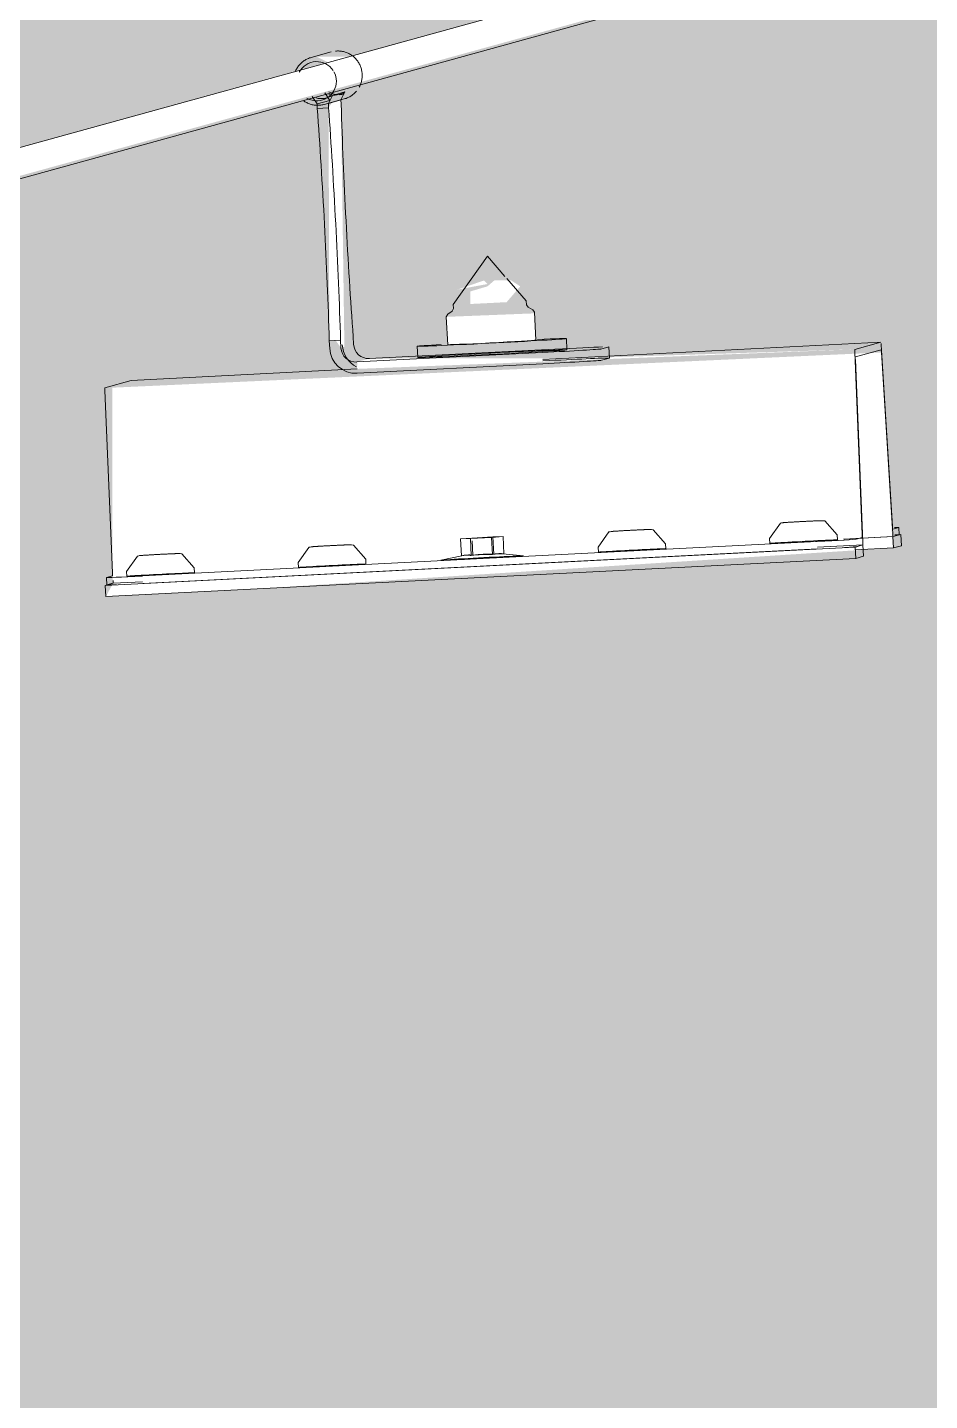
# Model space of a CAD drawing. Header units: millimetres. Extents: x 4237772 to 4686020, y -673 to 29459.
# Drawn here: x 4294176 to 4294416, y 10424.9 to 10790.5 of the extents above; entities that cross this region are included whole.
import ezdxf

# ---------------------------------------------------------------- set-up
doc = ezdxf.new("R2010")
doc.units = ezdxf.units.MM
doc.layers.add('A-ROOF-PATT', color=132, linetype='Continuous', lineweight=5)
doc.layers.add('Q-SPCQ', color=91, linetype='Continuous', lineweight=5)

# ---------------------------------------------------------------- blocks, each defined once
blk = doc.blocks.new('Static Line_Sayfa_Metal Deck_Pan Mount - Up to 15 _ pitch - Max 2 Users-1848369-SECTION - GRIDS C4-C5')
at = {"layer": 'Q-SPCQ'}
for p, q in [((4295948.37, 11248.74), (4293287.07, 10513.51)), ((4293289.2, 10505.8), (4295950.5, 11241.03)), ((4294256.82, 10784.01), (4294251.5, 10782.55)), ((4294258.22, 10784.24), (4294257.96, 10784.22)), ((4294251.75, 10772.15), (4294253.04, 10770.16)), ((4294253.04, 10770.16), (4294256.4, 10771.08)), ((4294254.96, 10770.01), (4294260.28, 10771.48)), ((4294256.4, 10771.08), (4294255.11, 10773.08)), ((4294256.04, 10770.31), (4294257.12, 10772.42)), ((4294256.04, 10770.31), (4294259.39, 10771.23)), ((4294257.12, 10772.42), (4294260.47, 10773.35)), ((4294260.47, 10773.35), (4294259.39, 10771.23)), ((4294259.39, 10771.23), (4294259.45, 10770.06)), ((4294253.04, 10770.16), (4294253.1, 10768.98)), ((4294253.1, 10768.98), (4294256.1, 10769.14)), ((4294256.1, 10769.14), (4294256.04, 10770.31)), ((4294289.3, 10716.72), (4294298.35, 10729.62)), ((4294303.05, 10724.21), (4294298.35, 10729.62)), ((4294308.68, 10717.72), (4294303.53, 10723.66)), ((4294289.36, 10715.7), (4294288.98, 10714.96)), ((4294289.3, 10716.72), (4294289.36, 10715.7)), ((4294308.73, 10716.7), (4294308.68, 10717.72)), ((4294308.73, 10716.7), (4294309.18, 10716.01)), ((4294310.44, 10715.36), (4294309.18, 10716.01)), ((4294287.42, 10713.46), (4294287.8, 10714.2)), ((4294287.42, 10713.46), (4294287.8, 10706.05)), ((4294288.98, 10714.96), (4294287.8, 10714.2)), ((4294310.89, 10714.67), (4294310.44, 10715.36)), ((4294311.27, 10707.26), (4294310.89, 10714.67)), ((4294259.29, 10707.22), (4294256.3, 10707.07)), ((4294256.3, 10707.07), (4294256.4, 10705.07)), ((4294259.39, 10705.23), (4294259.29, 10707.22)), ((4294262.64, 10708.15), (4294262.75, 10706.15)), ((4294266.94, 10702.36), (4294316.33, 10704.89)), ((4294279.69, 10705.63), (4294279.84, 10702.64)), ((4294403.1, 10706.73), (4294313.08, 10702.12)), ((4294319.54, 10704.68), (4294319.38, 10707.68)), ((4294328.58, 10704.9), (4294330.67, 10705.48)), ((4294330.84, 10702.49), (4294330.69, 10705.49)), ((4294403.1, 10706.73), (4294396.15, 10704.81)), ((4294396.32, 10702.83), (4294403.14, 10704.71)), ((4294406.2, 10657.7), (4294403.18, 10705.99)), ((4294312.98, 10703.96), (4294263.59, 10701.44)), ((4294316.49, 10701.89), (4294313.1, 10701.72)), ((4294328.73, 10701.91), (4294330.83, 10702.48)), ((4294396.15, 10704.05), (4294398.12, 10655.47)), ((4294398.29, 10653.49), (4294396.31, 10702.07)), ((4294403.22, 10703.97), (4294406.24, 10655.69)), ((4294263.68, 10699.6), (4294203.54, 10696.52)), ((4294263.74, 10698.44), (4294313.13, 10700.97)), ((4294196.59, 10694.6), (4294203.54, 10696.52)), ((4294198.56, 10645.26), (4294196.59, 10693.84)), ((4294407.86, 10657.4), (4294406.28, 10656.96)), ((4294407.97, 10655.41), (4294407.87, 10657.4)), ((4294206.54, 10644.46), (4294386.14, 10653.65)), ((4294294.24, 10654.57), (4294291.25, 10654.37)), ((4294291.25, 10654.37), (4294293.83, 10654.46)), ((4294291.48, 10649.83), (4294291.25, 10654.37)), ((4294293.83, 10654.46), (4294299.44, 10654.75)), ((4294293.83, 10654.46), (4294294.07, 10649.9)), ((4294299.85, 10654.86), (4294294.24, 10654.57)), ((4294294.28, 10653.83), (4294294.47, 10650.01)), ((4294299.44, 10654.75), (4294302.54, 10654.95)), ((4294299.44, 10654.75), (4294299.68, 10650.16)), ((4294302.54, 10654.95), (4294299.85, 10654.86)), ((4294299.85, 10654.86), (4294300.08, 10650.28)), ((4294302.54, 10654.95), (4294302.78, 10650.34)), ((4294373.46, 10654.45), (4294373.53, 10653.14)), ((4294391.51, 10654.07), (4294391.44, 10655.38)), ((4294406.28, 10654.94), (4294393.13, 10654.27)), ((4294393.33, 10654.28), (4294406.32, 10654.95)), ((4294398.12, 10654.71), (4294396.54, 10654.27)), ((4294408.38, 10655.52), (4294406.28, 10654.94)), ((4294406.28, 10654.94), (4294406.44, 10651.94)), ((4294406.32, 10654.95), (4294407.96, 10655.4)), ((4294408.53, 10652.52), (4294408.38, 10655.52)), ((4294196.66, 10641.95), (4294396.22, 10652.16)), ((4294206.64, 10642.46), (4294386.24, 10651.65)), ((4294291.53, 10649.84), (4294286, 10648.67)), ((4294307.93, 10649.8), (4294302.48, 10650.37)), ((4294327.82, 10652.12), (4294327.89, 10650.8)), ((4294345.87, 10651.73), (4294345.8, 10653.04)), ((4294398.32, 10652.74), (4294386.22, 10652.12)), ((4294398.32, 10652.74), (4294396.22, 10652.16)), ((4294396.22, 10652.16), (4294396.38, 10649.16)), ((4294396.26, 10651.42), (4294406.44, 10651.94)), ((4294396.64, 10652.27), (4294398.29, 10652.73)), ((4294398.47, 10649.74), (4294398.32, 10652.74)), ((4294406.44, 10651.94), (4294408.53, 10652.52)), ((4294196.82, 10638.96), (4294396.38, 10649.16)), ((4294220.41, 10645.31), (4294220.34, 10646.63)), ((4294248, 10648.04), (4294248.07, 10646.72)), ((4294266.04, 10647.65), (4294265.98, 10648.96)), ((4294294.52, 10649.15), (4294291.53, 10648.95)), ((4294291.53, 10648.95), (4294294.11, 10649.03)), ((4294294.11, 10649.03), (4294299.72, 10649.32)), ((4294300.13, 10649.43), (4294294.52, 10649.15)), ((4294299.72, 10649.32), (4294302.82, 10649.53)), ((4294302.82, 10649.53), (4294300.13, 10649.43)), ((4294396.38, 10649.16), (4294398.47, 10649.74)), ((4294196.66, 10641.95), (4294198.76, 10642.53)), ((4294196.97, 10644.06), (4294197.07, 10642.06)), ((4294196.98, 10644.06), (4294198.56, 10644.5)), ((4294198.73, 10642.52), (4294197.08, 10642.07)), ((4294206.62, 10642.93), (4294198.76, 10642.53)), ((4294202.36, 10645.7), (4294202.43, 10644.39)), ((4294196.82, 10638.96), (4294196.66, 10641.95))]:
    blk.add_line(p, q, dxfattribs=at)
at = {"layer": 'Q-SPCQ', "flags": 128}
for points in [[(4294251.5, 10782.55), (4294251.25, 10782.47), (4294251.01, 10782.39), (4294250.76, 10782.29), (4294250.52, 10782.19), (4294250.29, 10782.08), (4294250.06, 10781.95), (4294249.84, 10781.82), (4294249.62, 10781.68), (4294249.4, 10781.53), (4294249.2, 10781.37), (4294248.99, 10781.21), (4294248.8, 10781.03), (4294248.61, 10780.85), (4294248.43, 10780.67), (4294248.26, 10780.47), (4294248.1, 10780.27), (4294247.94, 10780.06), (4294247.8, 10779.84), (4294247.66, 10779.62), (4294247.53, 10779.4), (4294247.41, 10779.17), (4294247.3, 10778.93), (4294247.2, 10778.69)], [(4294264.26, 10774.63), (4294264.38, 10774.86), (4294264.49, 10775.1), (4294264.59, 10775.34), (4294264.68, 10775.58), (4294264.76, 10775.82), (4294264.83, 10776.07), (4294264.9, 10776.33), (4294264.95, 10776.58), (4294264.99, 10776.84), (4294265.02, 10777.1), (4294265.04, 10777.35), (4294265.05, 10777.61), (4294265.05, 10777.87), (4294265.04, 10778.13), (4294265.02, 10778.39), (4294264.99, 10778.65), (4294264.95, 10778.91), (4294264.9, 10779.16), (4294264.84, 10779.41), (4294264.77, 10779.66), (4294264.68, 10779.91), (4294264.59, 10780.15), (4294264.49, 10780.39), (4294264.38, 10780.63), (4294264.26, 10780.86), (4294264.13, 10781.08), (4294264, 10781.3), (4294263.85, 10781.52), (4294263.7, 10781.73), (4294263.53, 10781.93), (4294263.36, 10782.12), (4294263.18, 10782.31), (4294263, 10782.49), (4294262.8, 10782.67), (4294262.6, 10782.83), (4294262.4, 10782.99), (4294262.18, 10783.14), (4294261.97, 10783.28), (4294261.74, 10783.41), (4294261.51, 10783.54), (4294261.28, 10783.65), (4294261.04, 10783.75), (4294260.8, 10783.85), (4294260.55, 10783.93), (4294260.3, 10784.01), (4294260.05, 10784.07), (4294259.8, 10784.13), (4294259.54, 10784.17), (4294259.28, 10784.21), (4294259.02, 10784.23), (4294258.76, 10784.25), (4294258.5, 10784.25), (4294258.24, 10784.24), (4294258.22, 10784.24)], [(4294249.39, 10771.04), (4294249.6, 10770.89), (4294249.82, 10770.75), (4294250.04, 10770.62), (4294250.27, 10770.49), (4294250.51, 10770.38), (4294250.74, 10770.27), (4294250.99, 10770.18), (4294251.23, 10770.09), (4294251.48, 10770.02), (4294251.73, 10769.95), (4294251.99, 10769.9), (4294252.24, 10769.86), (4294252.5, 10769.82), (4294252.76, 10769.8), (4294253.02, 10769.78), (4294253.28, 10769.78), (4294253.54, 10769.79), (4294253.56, 10769.79)], [(4294260.28, 10771.48), (4294260.53, 10771.56), (4294260.78, 10771.64), (4294261.02, 10771.74), (4294261.26, 10771.84), (4294261.49, 10771.95), (4294261.72, 10772.08), (4294261.95, 10772.21), (4294262.17, 10772.35), (4294262.38, 10772.5), (4294262.59, 10772.65), (4294262.79, 10772.82), (4294262.98, 10772.99), (4294263.17, 10773.18), (4294263.35, 10773.36), (4294263.52, 10773.56)], [(4294253.56, 10769.79), (4294253.82, 10769.81), (4294254.08, 10769.84), (4294254.34, 10769.87), (4294254.6, 10769.92), (4294254.85, 10769.98), (4294254.96, 10770.01)], [(4294373.46, 10654.45), (4294376.35, 10658.51), (4294376.4, 10658.52)], [(4294391.44, 10655.38), (4294388.15, 10659.12), (4294387.68, 10659.17), (4294387.51, 10659.18), (4294387.4, 10659.18), (4294387.32, 10659.18), (4294387.24, 10659.18), (4294387.17, 10659.18), (4294387.09, 10659.18), (4294387.01, 10659.18), (4294386.93, 10659.18), (4294386.83, 10659.17), (4294386.74, 10659.17), (4294386.64, 10659.17), (4294386.53, 10659.16), (4294386.41, 10659.16), (4294386.29, 10659.15), (4294386.17, 10659.15), (4294386.03, 10659.14), (4294385.9, 10659.14), (4294385.75, 10659.13), (4294385.6, 10659.13), (4294385.45, 10659.12), (4294385.29, 10659.11), (4294385.13, 10659.11), (4294384.96, 10659.1), (4294384.79, 10659.09), (4294384.61, 10659.08), (4294384.43, 10659.07), (4294384.25, 10659.06), (4294384.06, 10659.06), (4294383.87, 10659.05), (4294383.68, 10659.04), (4294383.49, 10659.03), (4294383.29, 10659.02), (4294383.1, 10659.01), (4294382.9, 10659), (4294382.7, 10658.99), (4294382.5, 10658.98), (4294382.3, 10658.97), (4294382.1, 10658.96), (4294381.89, 10658.95), (4294381.69, 10658.94), (4294381.5, 10658.93), (4294381.3, 10658.92), (4294381.1, 10658.9), (4294380.91, 10658.89), (4294380.71, 10658.88), (4294380.52, 10658.87), (4294380.34, 10658.86), (4294380.15, 10658.85), (4294379.97, 10658.84), (4294379.79, 10658.83), (4294379.62, 10658.82), (4294379.45, 10658.81), (4294379.28, 10658.8), (4294379.12, 10658.79), (4294378.96, 10658.78), (4294378.81, 10658.78), (4294378.67, 10658.77), (4294378.53, 10658.76), (4294378.39, 10658.75), (4294378.26, 10658.74), (4294378.14, 10658.73), (4294378.02, 10658.73), (4294377.91, 10658.72), (4294377.8, 10658.71), (4294377.7, 10658.7), (4294377.61, 10658.7), (4294377.52, 10658.69), (4294377.44, 10658.68), (4294377.36, 10658.68), (4294377.29, 10658.67), (4294377.21, 10658.67), (4294377.14, 10658.66), (4294377.04, 10658.65), (4294376.92, 10658.63), (4294376.67, 10658.59), (4294376.4, 10658.52)], [(4294327.82, 10652.12), (4294330.71, 10656.18), (4294330.76, 10656.19)], [(4294345.8, 10653.04), (4294342.51, 10656.78), (4294342.04, 10656.84), (4294341.87, 10656.85), (4294341.76, 10656.85), (4294341.68, 10656.85), (4294341.6, 10656.85), (4294341.53, 10656.85), (4294341.45, 10656.85), (4294341.37, 10656.84), (4294341.29, 10656.84), (4294341.2, 10656.84), (4294341.1, 10656.84), (4294341, 10656.83), (4294340.89, 10656.83), (4294340.78, 10656.82), (4294340.65, 10656.82), (4294340.53, 10656.82), (4294340.4, 10656.81), (4294340.26, 10656.8), (4294340.11, 10656.8), (4294339.97, 10656.79), (4294339.81, 10656.79), (4294339.65, 10656.78), (4294339.49, 10656.77), (4294339.32, 10656.76), (4294339.15, 10656.76), (4294338.97, 10656.75), (4294338.79, 10656.74), (4294338.61, 10656.73), (4294338.43, 10656.72), (4294338.24, 10656.71), (4294338.04, 10656.7), (4294337.85, 10656.69), (4294337.66, 10656.68), (4294337.46, 10656.67), (4294337.26, 10656.66), (4294337.06, 10656.65), (4294336.86, 10656.64), (4294336.66, 10656.63), (4294336.46, 10656.62), (4294336.26, 10656.61), (4294336.06, 10656.6), (4294335.86, 10656.59), (4294335.66, 10656.58), (4294335.46, 10656.57), (4294335.27, 10656.56), (4294335.07, 10656.55), (4294334.88, 10656.54), (4294334.7, 10656.53), (4294334.51, 10656.52), (4294334.33, 10656.51), (4294334.15, 10656.5), (4294333.98, 10656.49), (4294333.81, 10656.48), (4294333.64, 10656.47), (4294333.48, 10656.46), (4294333.33, 10656.45), (4294333.17, 10656.44), (4294333.03, 10656.43), (4294332.89, 10656.42), (4294332.75, 10656.42), (4294332.62, 10656.41), (4294332.5, 10656.4), (4294332.38, 10656.39), (4294332.27, 10656.38), (4294332.16, 10656.38), (4294332.07, 10656.37), (4294331.97, 10656.36), (4294331.88, 10656.36), (4294331.8, 10656.35), (4294331.72, 10656.34), (4294331.65, 10656.34), (4294331.57, 10656.33), (4294331.5, 10656.32), (4294331.41, 10656.31), (4294331.28, 10656.3), (4294331.03, 10656.25), (4294330.76, 10656.19)], [(4294220.34, 10646.63), (4294217.05, 10650.37), (4294216.58, 10650.42), (4294216.41, 10650.43), (4294216.3, 10650.43), (4294216.22, 10650.43), (4294216.14, 10650.43), (4294216.07, 10650.43), (4294215.99, 10650.43), (4294215.91, 10650.43), (4294215.83, 10650.42), (4294215.73, 10650.42), (4294215.64, 10650.42), (4294215.54, 10650.42), (4294215.43, 10650.41), (4294215.31, 10650.41), (4294215.19, 10650.4), (4294215.07, 10650.4), (4294214.93, 10650.39), (4294214.8, 10650.39), (4294214.65, 10650.38), (4294214.5, 10650.37), (4294214.35, 10650.37), (4294214.19, 10650.36), (4294214.03, 10650.35), (4294213.86, 10650.35), (4294213.69, 10650.34), (4294213.51, 10650.33), (4294213.33, 10650.32), (4294213.15, 10650.31), (4294212.96, 10650.3), (4294212.77, 10650.29), (4294212.58, 10650.29), (4294212.39, 10650.28), (4294212.19, 10650.27), (4294212, 10650.26), (4294211.8, 10650.25), (4294211.6, 10650.24), (4294211.4, 10650.23), (4294211.2, 10650.22), (4294211, 10650.21), (4294210.79, 10650.2), (4294210.59, 10650.18), (4294210.4, 10650.17), (4294210.2, 10650.16), (4294210, 10650.15), (4294209.81, 10650.14), (4294209.61, 10650.13), (4294209.42, 10650.12), (4294209.23, 10650.11), (4294209.05, 10650.1), (4294208.87, 10650.09), (4294208.69, 10650.08), (4294208.52, 10650.07), (4294208.35, 10650.06), (4294208.18, 10650.05), (4294208.02, 10650.04), (4294207.86, 10650.03), (4294207.71, 10650.02), (4294207.57, 10650.01), (4294207.42, 10650.01), (4294207.29, 10650), (4294207.16, 10649.99), (4294207.04, 10649.98), (4294206.92, 10649.97), (4294206.81, 10649.97), (4294206.7, 10649.96), (4294206.6, 10649.95), (4294206.51, 10649.95), (4294206.42, 10649.94), (4294206.34, 10649.93), (4294206.26, 10649.93), (4294206.19, 10649.92), (4294206.11, 10649.91), (4294206.04, 10649.91), (4294205.94, 10649.9), (4294205.82, 10649.88), (4294205.57, 10649.84), (4294205.3, 10649.77)], [(4294248, 10648.04), (4294250.89, 10652.09), (4294250.94, 10652.11)], [(4294265.98, 10648.96), (4294262.69, 10652.7), (4294262.22, 10652.76), (4294262.04, 10652.77), (4294261.94, 10652.77), (4294261.85, 10652.77), (4294261.78, 10652.77), (4294261.71, 10652.77), (4294261.63, 10652.76), (4294261.55, 10652.76), (4294261.46, 10652.76), (4294261.37, 10652.76), (4294261.28, 10652.75), (4294261.17, 10652.75), (4294261.07, 10652.75), (4294260.95, 10652.74), (4294260.83, 10652.74), (4294260.7, 10652.73), (4294260.57, 10652.73), (4294260.43, 10652.72), (4294260.29, 10652.72), (4294260.14, 10652.71), (4294259.99, 10652.7), (4294259.83, 10652.7), (4294259.67, 10652.69), (4294259.5, 10652.68), (4294259.33, 10652.67), (4294259.15, 10652.66), (4294258.97, 10652.66), (4294258.79, 10652.65), (4294258.6, 10652.64), (4294258.41, 10652.63), (4294258.22, 10652.62), (4294258.03, 10652.61), (4294257.83, 10652.6), (4294257.63, 10652.59), (4294257.44, 10652.58), (4294257.24, 10652.57), (4294257.04, 10652.56), (4294256.83, 10652.55), (4294256.63, 10652.54), (4294256.43, 10652.53), (4294256.23, 10652.52), (4294256.03, 10652.51), (4294255.84, 10652.5), (4294255.64, 10652.49), (4294255.44, 10652.48), (4294255.25, 10652.47), (4294255.06, 10652.46), (4294254.87, 10652.45), (4294254.69, 10652.44), (4294254.51, 10652.43), (4294254.33, 10652.42), (4294254.15, 10652.41), (4294253.98, 10652.4), (4294253.82, 10652.39), (4294253.66, 10652.38), (4294253.5, 10652.37), (4294253.35, 10652.36), (4294253.2, 10652.35), (4294253.06, 10652.34), (4294252.93, 10652.33), (4294252.8, 10652.32), (4294252.68, 10652.32), (4294252.56, 10652.31), (4294252.45, 10652.3), (4294252.34, 10652.29), (4294252.24, 10652.29), (4294252.15, 10652.28), (4294252.06, 10652.27), (4294251.98, 10652.27), (4294251.9, 10652.26), (4294251.83, 10652.25), (4294251.75, 10652.25), (4294251.67, 10652.24), (4294251.58, 10652.23), (4294251.46, 10652.21), (4294251.2, 10652.17), (4294250.94, 10652.11)], [(4294202.36, 10645.7), (4294205.25, 10649.76), (4294205.3, 10649.77)]]:
    blk.add_lwpolyline(points, dxfattribs=at)
at = {"layer": 'Q-SPCQ'}
for centre, major_axis, ratio, start_param, end_param in [((4294252.96, 10776.2), (-1.39, 5.03), 0.999054, 5.01775, 6.064948), ((4294252.96, 10776.2), (-1.39, 5.03), 0.999054, 6.064948, 7.112145), ((4294252.96, 10776.2), (-1.39, 5.03), 0.999054, 2.923355, 4.942423), ((4294252.96, 10776.2), (-1.39, 5.03), 0.999054, 2.34024, 2.923355), ((4294254.2, 10776.89), (-1.42, 5.14), 0.999054, 2.606455, 3.451522), ((4294257.55, 10777.81), (-1.42, 5.14), 0.999054, 2.606455, 3.451522), ((4294258.83, 10777.83), (-1.39, 5.03), 0.999054, 2.339801, 2.923355), ((4294258.83, 10777.83), (-1.39, 5.03), 0.999054, 2.923355, 3.141593), ((4294252.07, 10737.3), (-3.58, 69.91), 0.042464, 4.263032, 5.180598), ((4294255.06, 10737.45), (-3.58, 69.91), 0.042464, 4.263032, 5.180598), ((4294263.68, 10739.83), (-3.58, 69.91), 0.042464, 1.121439, 2.039005), ((4294263.38, 10705.43), (-1.86, 6.75), 0.999054, 1.352559, 2.923355), ((4294263.38, 10705.43), (-1.07, 3.86), 0.999054, 1.352559, 2.923355), ((4294266.74, 10706.36), (-1.86, 6.75), 0.999054, 1.352559, 2.399756), ((4294266.74, 10706.36), (-1.07, 3.86), 0.999054, 1.352559, 2.923355), ((4294299.54, 10706.66), (19.85, 1.02), 0.009417, 3.099114, 6.240706), ((4294299.69, 10703.66), (19.85, 1.02), 0.009417, 3.099114, 6.240706), ((4294299.54, 10706.66), (19.85, 1.02), 0.009417, 2.313715, 3.099114), ((4294299.69, 10703.66), (19.85, 1.02), 0.009417, 6.240706, 9.382299), ((4294299.54, 10706.66), (11.73, 0.6), 0.009417, 3.099114, 6.240706), ((4294299.54, 10706.66), (19.85, 1.02), 0.009417, 6.240706, 7.195383), ((4294313.61, 10704.14), (14.98, 0.77), 0.009417, 4.66991, 6.240706), ((4294315.71, 10704.71), (14.98, 0.77), 0.009417, 0.48112, 1.528317), ((4294396.2, 10703.81), (-0.051, 0.999), 0.042464, 0.009426, 1.328063), ((4294403.19, 10703.71), (-0.051, 0.999), 0.042464, 4.973974, 6.283185), ((4294403.15, 10705.73), (-0.051, 0.999), 0.042464, 4.973974, 5.41352), ((4294313.76, 10701.14), (14.98, 0.77), 0.009417, 4.66991, 6.240706), ((4294315.86, 10701.72), (14.98, 0.77), 0.009417, 6.240706, 7.811503), ((4294396.37, 10701.83), (-0.051, 0.999), 0.042464, 0.009426, 0.229199), ((4294196.64, 10693.6), (-0.051, 0.999), 0.042464, 0.229199, 1.328063), ((4294397.88, 10656.89), (9.99, 0.51), 0.009417, 6.240706, 6.764305), ((4294382.52, 10653.6), (8.99, 0.46), 0.009417, 3.099114, 6.240706), ((4294382.52, 10653.6), (8.99, 0.46), 0.009417, 6.240706, 9.382299), ((4294386.56, 10653.76), (9.99, 0.51), 0.009417, 4.66991, 6.240706), ((4294398.07, 10655.71), (-0.051, 0.999), 0.042464, 3.370791, 4.469655), ((4294398.23, 10653.73), (-0.051, 0.999), 0.042464, 3.151019, 4.469655), ((4294406.27, 10655.95), (-0.051, 0.999), 0.042464, 1.832382, 2.931246), ((4294406.23, 10657.96), (-0.051, 0.999), 0.042464, 2.931246, 3.141593), ((4294397.98, 10654.89), (9.99, 0.51), 0.009417, 6.240706, 6.764305), ((4294296.97, 10649.23), (10.99, 0.57), 0.009417, 6.240706, 9.382299), ((4294336.88, 10651.27), (8.99, 0.46), 0.009417, 3.099114, 6.240706), ((4294336.88, 10651.27), (8.99, 0.46), 0.009417, 6.240706, 9.382299), ((4294386.66, 10651.76), (9.99, 0.51), 0.009417, 5.455308, 6.240706), ((4294257.06, 10647.18), (8.99, 0.46), 0.009417, 3.099114, 6.240706), ((4294257.06, 10647.18), (8.99, 0.46), 0.009417, 6.240706, 9.382299), ((4294296.97, 10649.23), (10.99, 0.57), 0.009417, 3.099114, 6.240706), ((4294206.96, 10644.57), (9.99, 0.51), 0.009417, 3.099114, 4.66991), ((4294198.51, 10645.5), (-0.051, 0.999), 0.042464, 3.370791, 4.469655), ((4294198.68, 10643.52), (-0.051, 0.999), 0.042464, 3.151019, 4.469655), ((4294211.42, 10644.85), (8.99, 0.46), 0.009417, 3.099114, 6.240706), ((4294211.42, 10644.85), (8.99, 0.46), 0.009417, 6.240706, 9.382299), ((4294207.06, 10642.58), (9.99, 0.51), 0.009417, 3.099114, 3.884512)]:
    blk.add_ellipse(centre, major_axis=major_axis, ratio=ratio, start_param=start_param, end_param=end_param, dxfattribs=at)
for points in [[(4294291.48, 10649.83), (4294291.98, 10649.94), (4294292.97, 10650.08), (4294293.97, 10650.06), (4294294.47, 10650.01)], [(4294294.07, 10649.9), (4294293.63, 10649.97), (4294292.77, 10650.02), (4294291.91, 10649.92), (4294291.48, 10649.83)], [(4294299.68, 10650.16), (4294298.74, 10650.2), (4294296.86, 10650.19), (4294295, 10650.02), (4294294.07, 10649.9)], [(4294294.47, 10650.01), (4294295.4, 10650.14), (4294297.27, 10650.3), (4294299.14, 10650.31), (4294300.08, 10650.28)], [(4294302.78, 10650.34), (4294302.26, 10650.39), (4294301.22, 10650.41), (4294300.19, 10650.27), (4294299.68, 10650.16)], [(4294300.08, 10650.28), (4294300.53, 10650.36), (4294301.42, 10650.46), (4294302.33, 10650.4), (4294302.78, 10650.34)]]:
    blk.add_open_spline(points, degree=3, dxfattribs=at)

msp = doc.modelspace()

# ---------------------------------------------------------------- hatches: boundary and pattern name
at = {"layer": 'A-ROOF-PATT'}
h = msp.add_hatch(dxfattribs=at)
h.set_pattern_fill('FP_9', color=256, style=0, pattern_type=2)
h.set_pattern_definition([(3.05, (11919.841, -226018.123), (-59.9198678984, -0.0001809275), [])])
h.paths.add_polyline_path([(4278255.68, 9462.05), (4304897.93, 10866.67), (4309082.25, 11183.02), (4312463.32, 11362.94), (4312463.32, 11371.18), (4307185.57, 11099.1), (4306080.21, 11191.54), (4305617.63, 11216.95), (4305509.43, 11211.19), (4305509.43, 11207.58), (4305370.15, 11202.35), (4305322.96, 11202.56), (4305322.96, 11253.77), (4305239.45, 11237.89), (4305233.47, 11233.29), (4305214.31, 11227.35), (4305195.68, 11226.59), (4305108.64, 11228.29), (4305090.65, 11237.89), (4305085.9, 11241.77), (4305077.26, 11254.33), (4305070.89, 11267.69), (4304908.71, 11237.89), (4304902.73, 11233.29), (4304883.58, 11227.35), (4304864.94, 11226.59), (4304777.9, 11228.29), (4304759.91, 11237.89), (4304755.16, 11241.77), (4304747.5, 11251.97), (4304741.64, 11271.56), (4304742.07, 11284.9), (4304743.01, 11290.33), (4304747.65, 11301.59), (4304755.57, 11311.94), (4304766.15, 11320), (4304777.9, 11324.88), (4304790.79, 11326.59), (4304842.4, 11328.79), (4305029.77, 11361.95), (4305029.77, 11503.7), (4300245.6, 11502.07), (4296195.35, 11286.53), (4296200.11, 11243.19), (4296189.61, 11242.7), (4296187.08, 11286.09), (4293584.51, 11149.87), (4293563.14, 11149.13), (4293330.85, 11136.75), (4278258.28, 9462.34)])
h.paths.add_polyline_path([(4292935.79, 10300.91), (4292935.63, 10306.94), (4292958.77, 10313.3), (4292980.53, 10316.43), (4292996.51, 10360.76), (4293017.04, 10366.43), (4293161.46, 10373.82), (4293182.23, 10324.73), (4293225.03, 10326.92), (4293225.03, 10323.88), (4293219.79, 10321.44), (4293219.89, 10319.42), (4293202.08, 10316.74), (4293202.2, 10314.53), (4293157.3, 10312.24), (4293155.83, 10318.34), (4293136.37, 10364.32), (4293017.33, 10357.15), (4293001.43, 10311.97), (4292998.28, 10310.11), (4292996.14, 10307.98), (4292980.57, 10305.41), (4292980.53, 10303.19), (4292978.28, 10303.08)])
h.paths.add_polyline_path([(4293052.75, 10369.96), (4293066.43, 10374.31), (4293066.01, 10382.53), (4293086.92, 10383.11), (4293087.47, 10372.59), (4293066.01, 10370.78)])
h.paths.add_polyline_path([(4293428.42, 10437.46), (4293295.97, 10432.25), (4293296.03, 10434.13), (4293299.23, 10435.01), (4293345.27, 10436.61), (4293345.42, 10434.78), (4293428.43, 10437.46)])
h.paths.add_polyline_path([(4293229.11, 10371.61), (4293231.05, 10375.18), (4293230.86, 10377.44), (4293230.82, 10427.25), (4293435.5, 10436.63), (4293438.52, 10384.58), (4293430.42, 10384.17), (4293428.66, 10381.82), (4293243.98, 10372.37)])
h.paths.add_polyline_path([(4293048.99, 10392.78), (4293044, 10392.53), (4293045.59, 10439.9), (4293050.62, 10439.38), (4293050.58, 10413.73), (4293049.99, 10405.88)])
h.paths.add_polyline_path([(4293049.6, 10372.8), (4293050.58, 10407.95), (4293052.73, 10406.06), (4293053.28, 10373.82), (4293052.75, 10373.67)])
h.paths.add_polyline_path([(4293065.61, 10384.68), (4293070.9, 10390.47), (4293080.55, 10392.1), (4293084.84, 10390.85), (4293084.84, 10386.22), (4293068.39, 10384.81)])
h.paths.add_polyline_path([(4293291.68, 10437.88), (4293289.37, 10439.76), (4293288.58, 10439.72), (4293288.38, 10501.79), (4293290.31, 10503.51), (4293291.68, 10503.89), (4293292.6, 10438.13)])
h.paths.add_polyline_path([(4293670.35, 10504.3), (4293537.9, 10499.09), (4293537.96, 10500.97), (4293541.16, 10501.85), (4293587.2, 10503.45), (4293587.35, 10501.61), (4293670.36, 10504.3)])
h.paths.add_polyline_path([(4293471.03, 10438.44), (4293472.98, 10442.02), (4293472.79, 10444.28), (4293472.74, 10494.09), (4293677.43, 10503.46), (4293680.45, 10451.42), (4293672.35, 10451.01), (4293670.59, 10448.65), (4293491.46, 10439.49)])
h.paths.add_polyline_path([(4293320.1, 10438.71), (4293319.72, 10446.12), (4293343.2, 10446.58), (4293343.55, 10439.91), (4293322.8, 10438.78)])
h.paths.add_polyline_path([(4293322.75, 10453.38), (4293329.75, 10455.8), (4293330.52, 10454.83), (4293322.8, 10453.39)])
h.paths.add_polyline_path([(4293326.09, 10449.53), (4293326.09, 10452.87), (4293330.68, 10454.24), (4293332.49, 10455.8), (4293336.98, 10455.8), (4293339.4, 10454.24), (4293335.77, 10450.03), (4293330.65, 10449.76)])
h.paths.add_polyline_path([(4293533.61, 10504.71), (4293532.96, 10506.68), (4293530.43, 10508.82), (4293530.31, 10568.63), (4293531.32, 10570.09), (4293533.61, 10570.72), (4293534.53, 10504.97)])
h.paths.add_polyline_path([(4293912.28, 10571.13), (4293908.06, 10570.92), (4293779.83, 10565.92), (4293779.89, 10567.8), (4293783.09, 10568.69), (4293829.12, 10570.29), (4293829.28, 10568.45), (4293912.29, 10571.13)])
h.paths.add_polyline_path([(4293712.96, 10505.28), (4293714.9, 10508.86), (4293714.72, 10511.11), (4293714.67, 10560.93), (4293919.36, 10570.3), (4293922.38, 10518.26), (4293738.93, 10506.61)])
h.paths.add_polyline_path([(4293562.03, 10505.54), (4293561.65, 10512.95), (4293585.21, 10511.83), (4293585.48, 10506.74), (4293564.73, 10505.61)])
h.paths.add_polyline_path([(4293287.3, 10505.74), (4293284.33, 10506.97), (4293280.79, 10507.64), (4293280.6, 10511.23), (4293286.91, 10514.54), (4293287.93, 10516.18), (4293293.38, 10515.42), (4293296.29, 10516.05), (4293527.46, 10582.08), (4293527.11, 10582.26), (4293535.3, 10582.26), (4293538.22, 10582.89), (4293771.95, 10647.61), (4293769.04, 10649.1), (4293777.23, 10649.1), (4293780.48, 10649.82), (4294013.88, 10714.44), (4294010.97, 10715.93), (4294019.16, 10715.93), (4294022.41, 10716.66), (4294255.81, 10781.28), (4294252.9, 10782.77), (4294261.09, 10782.77), (4294264.33, 10783.49), (4294497.74, 10848.12), (4294494.83, 10849.61), (4294503.02, 10849.61), (4294506.26, 10850.33), (4294739.67, 10914.96), (4294736.76, 10916.44), (4294744.94, 10916.44), (4294748.19, 10917.17), (4294981.6, 10981.79), (4294978.68, 10983.28), (4294986.87, 10983.28), (4294990.12, 10984), (4295220.82, 11050.01), (4295223.77, 11050.99), (4295228.8, 11050.12), (4295232.05, 11050.84), (4295462.74, 11116.85), (4295465.68, 11117.82), (4295470.73, 11116.96), (4295473.64, 11117.58), (4295704.67, 11183.69), (4295707.61, 11184.66), (4295712.66, 11183.79), (4295715.57, 11184.42), (4295949.22, 11249.18), (4295949.22, 11251.41), (4295954.58, 11250.63), (4295957.6, 11247.06), (4295957.83, 11242.65), (4293291.22, 10507.7), (4293288.97, 10510.45), (4293287.34, 10505.85)])
h.paths.add_polyline_path([(4293564.68, 10520.22), (4293571.68, 10522.64), (4293572.58, 10521.69), (4293569.26, 10521.07)])
h.paths.add_polyline_path([(4293568.01, 10516.37), (4293568.01, 10519.71), (4293572.61, 10521.07), (4293574.41, 10522.64), (4293578.91, 10522.64), (4293581.33, 10521.07), (4293577.69, 10516.86), (4293572.58, 10516.6)])
h.paths.add_polyline_path([(4293775.54, 10571.55), (4293774.88, 10573.52), (4293772.44, 10573.4), (4293772.76, 10627.76), (4293774.26, 10637.21), (4293775.55, 10637.21), (4293776.46, 10571.81)])
h.paths.add_polyline_path([(4294154.21, 10637.97), (4294021.76, 10632.76), (4294021.82, 10634.64), (4294025.02, 10635.52), (4294071.05, 10637.12), (4294071.21, 10635.29), (4294154.21, 10637.97)])
h.paths.add_polyline_path([(4293954.89, 10572.12), (4293956.83, 10575.69), (4293956.64, 10577.95), (4293956.6, 10627.76), (4294161.29, 10637.14), (4294164.31, 10585.1), (4294156.2, 10584.68), (4294154.45, 10582.33), (4293986.4, 10573.73)])
h.paths.add_polyline_path([(4293803.96, 10572.38), (4293803.57, 10579.79), (4293827.06, 10580.25), (4293827.4, 10573.58), (4293806.66, 10572.45)])
h.paths.add_polyline_path([(4293806.61, 10587.06), (4293813.61, 10589.48), (4293814.51, 10588.53), (4293811.19, 10587.91)])
h.paths.add_polyline_path([(4293809.94, 10583.2), (4293809.94, 10586.55), (4293814.53, 10587.91), (4293816.34, 10589.48), (4293820.84, 10589.48), (4293823.26, 10587.91), (4293819.62, 10583.7), (4293814.51, 10583.44)])
h.paths.add_polyline_path([(4294017.46, 10638.39), (4294016.81, 10640.36), (4294014.37, 10640.23), (4294014.17, 10702.3), (4294015.17, 10703.77), (4294017.46, 10704.4), (4294018.39, 10638.64)])
h.paths.add_polyline_path([(4294396.13, 10704.81), (4294263.68, 10699.6), (4294263.74, 10701.48), (4294266.94, 10702.36), (4294313.06, 10702.44), (4294313.13, 10702.13), (4294396.14, 10704.81)])
h.paths.add_polyline_path([(4294196.82, 10638.96), (4294198.76, 10642.53), (4294198.57, 10644.79), (4294198.53, 10694.6), (4294403.22, 10703.97), (4294406.24, 10651.93), (4294233.87, 10640.85)])
h.paths.add_polyline_path([(4294045.88, 10639.22), (4294045.5, 10646.63), (4294068.99, 10647.09), (4294069.33, 10640.42), (4294048.59, 10639.29)])
h.paths.add_polyline_path([(4294048.53, 10653.89), (4294055.54, 10656.31), (4294056.44, 10655.36), (4294053.12, 10654.75)])
h.paths.add_polyline_path([(4294051.87, 10650.04), (4294051.87, 10653.39), (4294056.46, 10654.75), (4294058.27, 10656.31), (4294062.76, 10656.31), (4294065.19, 10654.75), (4294061.55, 10650.54), (4294056.44, 10650.28)])
h.paths.add_polyline_path([(4294259.39, 10705.23), (4294258, 10707.16), (4294256.3, 10707.07), (4294256.1, 10769.14), (4294257.1, 10770.6), (4294259.39, 10771.23), (4294260.31, 10705.48)])
h.paths.add_polyline_path([(4294638.06, 10771.64), (4294505.61, 10766.43), (4294505.67, 10768.31), (4294508.87, 10769.2), (4294554.91, 10770.8), (4294555.06, 10768.96), (4294638.07, 10771.64)])
h.paths.add_polyline_path([(4294438.75, 10705.79), (4294440.69, 10709.37), (4294440.5, 10711.62), (4294440.46, 10761.44), (4294645.14, 10770.81), (4294648.17, 10718.77), (4294481.35, 10707.97)])
h.paths.add_polyline_path([(4294287.81, 10706.06), (4294287.43, 10713.46), (4294310.89, 10714.39), (4294311.26, 10707.25), (4294290.52, 10706.13)])
h.paths.add_polyline_path([(4294290.46, 10720.73), (4294297.46, 10723.15), (4294298.37, 10722.2), (4294295.05, 10721.58)])
h.paths.add_polyline_path([(4294293.8, 10716.88), (4294293.8, 10720.22), (4294298.39, 10721.58), (4294300.2, 10723.15), (4294304.69, 10723.15), (4294307.11, 10721.58), (4294303.48, 10717.37), (4294298.37, 10717.11)])
h.paths.add_polyline_path([(4294501.32, 10772.06), (4294499.93, 10773.99), (4294498.22, 10773.91), (4294498.59, 10827.51), (4294500.05, 10837.72), (4294501.33, 10837.72), (4294502.24, 10772.32)])
h.paths.add_polyline_path([(4294880, 10838.48), (4294875.77, 10838.26), (4294747.54, 10833.27), (4294747.6, 10835.15), (4294750.8, 10836.04), (4294796.84, 10837.64), (4294796.99, 10835.8), (4294880, 10838.48)])
h.paths.add_polyline_path([(4294680.67, 10772.63), (4294682.62, 10776.2), (4294682.43, 10778.46), (4294682.39, 10828.27), (4294887.07, 10837.65), (4294890.09, 10785.61), (4294881.99, 10785.19), (4294880.23, 10782.84), (4294728.82, 10775.09)])
h.paths.add_polyline_path([(4294529.74, 10772.89), (4294529.36, 10780.3), (4294552.84, 10780.76), (4294553.19, 10774.09), (4294532.44, 10772.96)])
h.paths.add_polyline_path([(4294532.39, 10787.57), (4294539.39, 10789.99), (4294540.16, 10789.01), (4294532.44, 10787.58)])
h.paths.add_polyline_path([(4294535.73, 10783.72), (4294535.73, 10787.06), (4294540.32, 10788.42), (4294542.13, 10789.99), (4294546.62, 10789.99), (4294549.04, 10788.42), (4294545.41, 10784.21), (4294540.3, 10783.95)])
h.paths.add_polyline_path([(4294743.25, 10838.9), (4294741.85, 10840.83), (4294740.15, 10840.74), (4294739.95, 10902.81), (4294740.96, 10904.28), (4294743.25, 10904.91), (4294744.17, 10839.15)])
h.paths.add_polyline_path([(4295121.92, 10905.32), (4294989.47, 10900.11), (4294989.53, 10901.99), (4294992.73, 10902.87), (4295038.76, 10904.47), (4295038.92, 10902.64), (4295121.92, 10905.32)])
h.paths.add_polyline_path([(4294922.6, 10839.47), (4294924.54, 10843.04), (4294924.36, 10845.3), (4294924.31, 10895.11), (4295129, 10904.48), (4295132.02, 10852.44), (4294976.29, 10842.21)])
h.paths.add_polyline_path([(4294771.67, 10839.73), (4294771.29, 10847.14), (4294794.75, 10848.06), (4294795.12, 10840.93), (4294774.37, 10839.8)])
h.paths.add_polyline_path([(4294774.32, 10854.41), (4294781.32, 10856.82), (4294782.22, 10855.87), (4294778.9, 10855.26)])
h.paths.add_polyline_path([(4294777.66, 10850.55), (4294777.66, 10853.9), (4294782.25, 10855.26), (4294784.05, 10856.82), (4294788.55, 10856.82), (4294790.97, 10855.26), (4294787.33, 10851.05), (4294782.22, 10850.79)])
h.paths.add_polyline_path([(4294985.18, 10905.74), (4294983.78, 10907.67), (4294982.08, 10907.58), (4294981.88, 10969.65), (4294982.89, 10971.11), (4294985.18, 10971.75), (4294986.1, 10905.99)])
h.paths.add_polyline_path([(4295363.85, 10972.15), (4295231.4, 10966.94), (4295231.46, 10968.83), (4295234.66, 10969.71), (4295280.69, 10971.31), (4295280.85, 10969.47), (4295363.85, 10972.15)])
h.paths.add_polyline_path([(4295164.53, 10906.3), (4295166.47, 10909.88), (4295166.29, 10912.13), (4295166.24, 10961.95), (4295370.93, 10971.32), (4295373.95, 10919.28), (4295223.1, 10909.3)])
h.paths.add_polyline_path([(4295013.6, 10906.57), (4295013.21, 10913.97), (4295036.7, 10914.44), (4295037.04, 10907.77), (4295016.3, 10906.64)])
h.paths.add_polyline_path([(4295016.25, 10921.24), (4295023.25, 10923.66), (4295024.02, 10922.69), (4295016.3, 10921.25)])
h.paths.add_polyline_path([(4295019.58, 10917.39), (4295019.58, 10920.73), (4295024.18, 10922.09), (4295025.98, 10923.66), (4295030.48, 10923.66), (4295032.9, 10922.09), (4295029.26, 10917.88), (4295024.15, 10917.62)])
h.paths.add_polyline_path([(4295227.1, 10972.57), (4295225.71, 10974.5), (4295224.01, 10974.42), (4295224.36, 11028.23), (4295224.81, 11037.95), (4295227.11, 11038.44), (4295228.03, 10972.83)])
h.paths.add_polyline_path([(4295605.77, 11038.99), (4295473.33, 11033.78), (4295473.38, 11035.66), (4295476.58, 11036.55), (4295522.66, 11037.4), (4295522.78, 11036.31), (4295605.78, 11038.99)])
h.paths.add_polyline_path([(4295406.46, 10973.14), (4295408.4, 10976.72), (4295408.21, 10978.97), (4295408.17, 11028.78), (4295612.86, 11038.16), (4295615.88, 10986.12), (4295607.77, 10985.7), (4295606.02, 10983.35), (4295465.03, 10976.14)])
h.paths.add_polyline_path([(4295255.52, 10973.4), (4295255.14, 10980.81), (4295278.6, 10981.74), (4295278.97, 10974.6), (4295258.23, 10973.47)])
h.paths.add_polyline_path([(4295258.18, 10988.08), (4295265.18, 10990.5), (4295266.08, 10989.55), (4295262.76, 10988.93)])
h.paths.add_polyline_path([(4295261.51, 10984.23), (4295261.51, 10987.57), (4295266.1, 10988.93), (4295267.91, 10990.5), (4295272.4, 10990.5), (4295274.83, 10988.93), (4295271.19, 10984.72), (4295266.08, 10984.46)])
h.paths.add_polyline_path([(4295469.03, 11039.41), (4295467.64, 11041.34), (4295465.94, 11041.25), (4295465.74, 11103.32), (4295466.74, 11104.79), (4295469.03, 11105.42), (4295471.24, 11040.02)])
h.paths.add_polyline_path([(4295847.71, 11105.83), (4295843.49, 11105.61), (4295715.25, 11100.62), (4295715.31, 11102.5), (4295718.71, 11103.39), (4295764.55, 11104.98), (4295764.7, 11103.15), (4295847.72, 11105.83)])
h.paths.add_polyline_path([(4295648.39, 11039.98), (4295650.33, 11043.55), (4295650.14, 11045.81), (4295650.1, 11095.62), (4295854.79, 11105), (4295857.81, 11052.95), (4295849.7, 11052.54), (4295847.95, 11050.18), (4295706.96, 11042.97)])
h.paths.add_polyline_path([(4295497.45, 11040.24), (4295497.07, 11047.65), (4295520.53, 11048.58), (4295520.9, 11041.44), (4295500.16, 11040.31)])
h.paths.add_polyline_path([(4295500.1, 11054.92), (4295507.11, 11057.33), (4295508.01, 11056.38), (4295504.69, 11055.77)])
h.paths.add_polyline_path([(4295503.44, 11051.06), (4295503.44, 11054.41), (4295508.03, 11055.77), (4295509.84, 11057.33), (4295514.33, 11057.33), (4295516.75, 11055.77), (4295513.12, 11051.56), (4295508.01, 11051.3)])
h.paths.add_polyline_path([(4295710.96, 11106.25), (4295709.57, 11108.18), (4295707.86, 11108.09), (4295707.67, 11170.16), (4295708.67, 11171.62), (4295710.96, 11172.26), (4295711.88, 11106.5)])
h.paths.add_polyline_path([(4295890.31, 11106.81), (4295892.26, 11110.39), (4295892.07, 11112.64), (4295892.03, 11162.46), (4295957.18, 11167.45), (4295957.24, 11169.34), (4295966.18, 11170.5), (4296006.48, 11171.82), (4296006.63, 11169.98), (4296080.7, 11175.82), (4296103.69, 11182.17), (4296125.6, 11185.31), (4296141.21, 11229.54), (4296162.1, 11235.31), (4296198.07, 11238.91), (4296211.52, 11242.7), (4296213.33, 11251.52), (4296231.93, 11253.05), (4296232.53, 11241.47), (4296244.71, 11241.24), (4296244.97, 11239.55), (4296306.52, 11242.7), (4296327.29, 11193.61), (4296370.1, 11195.8), (4296370.1, 11192.76), (4296364.92, 11189), (4296364.96, 11188.3), (4296347.14, 11185.88), (4296347.26, 11183.41), (4296302.36, 11181.12), (4296300.9, 11187.22), (4296281.44, 11233.2), (4296162.39, 11226.03), (4296146.49, 11180.85), (4296143.41, 11177.67), (4296141.21, 11176.86), (4296125.63, 11174.55), (4296125.6, 11172.07), (4296096.84, 11169.79), (4296099.73, 11119.79), (4295904.91, 11107.56)])
h.paths.add_polyline_path([(4295739.38, 11107.08), (4295739, 11114.48), (4295762.46, 11115.41), (4295762.83, 11108.28), (4295742.08, 11107.15)])
h.paths.add_polyline_path([(4296091.63, 11113.34), (4296091.62, 11113.34), (4296091.62, 11119.38)])
h.paths.add_polyline_path([(4295742.03, 11121.75), (4295747.81, 11125.46), (4295749.94, 11123.22), (4295746.62, 11122.6)])
h.paths.add_polyline_path([(4295745.37, 11117.9), (4295745.37, 11121.24), (4295749.96, 11122.6), (4295750.23, 11123.37), (4295754.26, 11125.46), (4295758.68, 11122.6), (4295755.05, 11118.4), (4295749.94, 11118.13)])
h.paths.add_polyline_path([(4295952.89, 11173.08), (4295950.6, 11174.97), (4295949.79, 11174.93), (4295949.79, 11234.05), (4295951.6, 11238.74), (4295952.93, 11237.89), (4295953.23, 11173.18), (4295952.99, 11173.11)])
h.paths.add_polyline_path([(4295981.31, 11173.91), (4295980.93, 11181.32), (4296004.41, 11181.79), (4296004.76, 11175.11), (4295984.01, 11173.98)])
h.paths.add_polyline_path([(4295983.96, 11188.59), (4295989.35, 11192.7), (4295991.73, 11190.03), (4295984.01, 11188.6)])
h.paths.add_polyline_path([(4295987.3, 11184.74), (4295987.3, 11188.08), (4295991.89, 11189.44), (4295992.16, 11190.21), (4295996.19, 11192.3), (4296000.61, 11189.44), (4295996.98, 11185.23), (4295991.86, 11184.97)])
h.paths.add_polyline_path([(4296210.67, 11253.56), (4296215.39, 11259.5), (4296224.69, 11260.98), (4296229.91, 11258.55), (4296229.91, 11255.1), (4296212.87, 11253.66)])
h.paths.add_polyline_path([(4305155.14, 11326.59), (4305173.14, 11328.79), (4305322.96, 11356.33), (4305322.96, 11503.7), (4305129.39, 11503.7), (4305129.39, 11326.59), (4305153.5, 11326.59)])

# ---------------------------------------------------------------- block references
at = {"layer": 'Q-SPCQ'}
msp.add_blockref('Static Line_Sayfa_Metal Deck_Pan Mount - Up to 15 _ pitch - Max 2 Users-1848369-SECTION - GRIDS C4-C5', (0, 0), dxfattribs=at)

doc.saveas('drawing.dxf')
